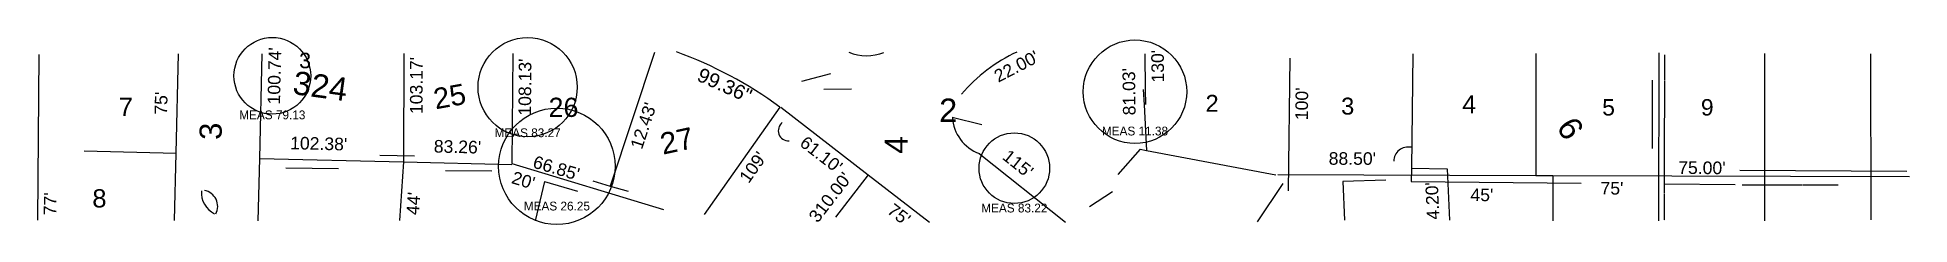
# Model space of a CAD drawing. Header units: feet. Extents: x 2 to 1417, y -2 to 139.
import ezdxf
from ezdxf.enums import TextEntityAlignment as Align

# ---------------------------------------------------------------- set-up
doc = ezdxf.new("R2010")
doc.units = ezdxf.units.FT
doc.header["$MEASUREMENT"] = 0
doc.linetypes.add('DASHED', pattern=[1.524, 1.27, -0.254])
for name, color, linetype in [('PLAT-CURVE', 4, 'CONTINUOUS'), ('PLAT-LINE', 7, 'CONTINUOUS'), ('PLAT-LINE-DASH', 8, 'DASHED'), ('PLAT-QA', 1, 'CONTINUOUS'), ('PLAT-TABLE', 6, 'CONTINUOUS'), ('PLAT-TEXT-DIST', 2, 'CONTINUOUS'), ('PLAT-TEXT-LOTNO', 5, 'CONTINUOUS')]:
    doc.layers.add(name, color=color, linetype=linetype)
doc.styles.add('PLAT', font='arial.ttf')

msp = doc.modelspace()

# ---------------------------------------------------------------- linework, layer by layer
at = {"layer": 'PLAT-CURVE'}
for centre, radius, start, end in [((376, -169.4), 317.1, 53.8759, 69.9403), ((628.5, 159.5), 34.1, -113.0602, -67.2918), ((793.4, 17.1), 122.4, 114.7463, 139.5531), ((38.4, 92.7), 19.4, 94.446, 94.446), ((1160.8, 70.4), 19.3, 89.3695, 89.3695), ((569.6, 68.9), 7.8, 128.5601, -87.7898), ((724.4, 80.8), 31.1, -176.7264, -109.9825), ((1037.9, 45.6), 10.9, 78.0481, 179.3883), ((143.1, 21.8), 17.4, 174.643, -115.455), ((125.8, 11.6), 12.2, -27.6683, 79.7715)]:
    msp.add_arc(centre, radius, start, end, dxfattribs=at)
at = {"layer": 'PLAT-LINE'}
for p, q in [((468.1, 128), (434.8, 27)), ((1227.5, 0.7), (1227.7, 127.6)), ((2.8, 126.5), (1.8, 1.1)), ((106.7, 51.9), (108.5, 126.9)), ((169.8, 47.8), (171.7, 126.9)), ((278.7, 127.2), (278.5, 45.3)), ((361, 127.2), (360.4, 44)), ((838.9, 126.9), (839.2, 100)), ((948.4, 123.7), (947.2, 23.4)), ((1041.5, 126.9), (1040.4, 40.4)), ((1134.5, 127.2), (1134.5, 35)), ((1307.4, 0.7), (1307.4, 127.2)), ((1387.9, 1.4), (1387.7, 126.9)), ((601.2, 111.9), (579.2, 106.1)), ((596.1, 100.1), (617, 100.4)), ((837.7, 100), (838.3, 88.5)), ((839.2, 100), (839.4, 88.6)), ((1222.4, 107), (1222.3, 55.3)), ((562.9, 86.7), (505.8, 5.6)), ((563.6, 86.5), (629.7, 35.5)), ((838.3, 88.5), (840.2, 53.9)), ((693.3, 79), (715.6, 73.5)), ((37.2, 53.7), (106.7, 51.9)), ((105.4, 1), (106.7, 51.9)), ((168.7, 0.7), (169.8, 47.8)), ((169.8, 47.8), (278.5, 45.3)), ((260.5, 50.3), (286.7, 49.9)), ((278.5, 45.3), (275.5, 1)), ((278.5, 45.3), (360.4, 43.4)), ((360.4, 44), (474.9, 9.2)), ((713.7, 51.5), (778.8, -0.4)), ((835.4, 54.8), (818.5, 35.7)), ((835.4, 54.8), (840.2, 53.9)), ((840.2, 53.9), (937.9, 35.5)), ((189.6, 40.8), (229.3, 40.3)), ((310.1, 38.8), (345.2, 38.6)), ((385, 30.4), (378, 0.7)), ((385, 30.4), (410.1, 23)), ((421.7, 31), (434.8, 27)), ((629.7, 35.5), (605, 3.5)), ((629.7, 35.5), (676.1, -0.3)), ((943.2, 28.8), (923.8, 0)), ((939.5, 35.6), (1134.5, 35)), ((1021, 31.4), (988.4, 30.4)), ((988.4, 30.4), (989.7, 1.1)), ((1040.4, 40.4), (1040.2, 30.4)), ((1040.2, 30.4), (1168.8, 29.1)), ((1040.4, 40.4), (1067.5, 40.1)), ((1067.5, 40.1), (1069.2, 1.1)), ((1134.5, 35), (1147.2, 35)), ((1147.2, 35), (1416.9, 34.2)), ((1147.2, 35), (1147.2, 0.7)), ((1231.5, 28.6), (1285.1, 28.2)), ((1288.6, 39), (1414.8, 38.3)), ((434.8, 27), (448.2, 23)), ((814.3, 22.5), (797.1, 11.4))]:
    msp.add_line(p, q, dxfattribs=at)
at = {"layer": 'PLAT-LINE-DASH'}
for p, q in [((1231.6, 126.2), (1231.5, 28.6)), ((1231.5, 28.6), (1231.5, 1.1)), ((1290.4, 28), (1363, 28))]:
    msp.add_line(p, q, dxfattribs=at)
at = {"layer": 'PLAT-QA'}
for centre, radius in [((179.3, 110.3), 29), ((372.3, 101.7), 37.5), ((831.4, 98.3), 39.1), ((394.4, 41.9), 44), ((740.2, 40.5), 26.7)]:
    msp.add_circle(centre, radius, dxfattribs=at)

# ---------------------------------------------------------------- texts
for s, p in [('MEAS 79.13', (179.3, 84.1)), ('MEAS 11.38', (831.4, 71.9)), ('MEAS 83.27', (372.3, 70.6)), ('MEAS 26.25', (394.4, 15.2)), ('MEAS 83.22', (740.2, 13.7))]:
    msp.add_text(s, height=6.66, dxfattribs=at).set_placement(p, align=Align.TOP_CENTER)
at = {"layer": 'PLAT-TABLE', "style": 'PLAT'}
msp.add_text('99.36"', height=10.76, rotation=335.9242, dxfattribs=at).set_placement((521.3, 103.2), align=Align.MIDDLE_CENTER)
at = {"layer": 'PLAT-TEXT-DIST', "style": 'PLAT'}
for s, rotation, p in [("100.74'", 88.6633, (176.1, 110.4)), ("22.00'", 27.351, (739.6, 121.7)), ("130'", 90.6886, (843.8, 117.5)), ("103.17'", 89.8527, (283.4, 103)), ("108.13'", 89.606, (365.5, 101.8)), ("100'", 89.3222, (952.7, 89.2)), ("12.43'", 71.7152, (455.3, 74.1)), ("61.10'", 322.352, (597.2, 54.6)), ("109'", 54.8441, (538.7, 44)), ("20'", 343.1084, (370.5, 35.9)), ("75'", 359.8321, (1192, 30.1)), ("77'", 89.506, (6.6, 13.6)), ("44'", 86.0766, (281.2, 14.1)), ("45'", 359.4021, (1093.7, 25.1)), ("75'", 322.352, (656, 9.3))]:
    msp.add_text(s, height=9.51, rotation=rotation, dxfattribs=at).set_placement(p, align=Align.TOP_CENTER)
for s, rotation, p in [("81.03'", 90.6886, (834.5, 98.4)), ("75'", 88.5803, (102.8, 89.4)), ("102.38'", 358.6678, (214.2, 51.5)), ("83.26'", 358.6678, (319.1, 49.1)), ("66.85'", 343.5689, (391.9, 33.3)), ("115'", 321.4061, (738.3, 38)), ("88.50'", 359.8321, (995.7, 40.2)), ("75.00'", 359.59, (1259.9, 33.2)), ("310.00'", 52.2438, (607, 13.9)), ("4.20'", 92.5523, (1063.8, 16.1))]:
    msp.add_text(s, height=9.51, rotation=rotation, dxfattribs=at).set_placement(p, align=Align.BOTTOM_CENTER)
at = {"layer": 'PLAT-TEXT-LOTNO', "style": 'PLAT'}
for s, height, p in [('3', 11.7, (204.1, 121.9)), ('7', 13.8, (68.6, 86.8)), ('26', 14.53, (399.4, 86.5)), ('2', 17.6, (690.2, 84.3)), ('2', 12.8, (889.7, 89.5)), ('3', 12.8, (992.2, 87.4)), ('4', 13.5, (1084, 88.8)), ('5', 12.4, (1189.4, 86.5)), ('9', 12.4, (1264, 86.5)), ('8', 13.8, (48.6, 17.7))]:
    msp.add_text(s, height=height, dxfattribs=at).set_placement(p, align=Align.MIDDLE_CENTER)
for s, height, rotation, p in [('324', 17.65, 352.1727, (215.6, 102.6)), ('25', 15.67, 10.3253, (313.3, 94.8)), ('3', 16.7, 90, (132.7, 68.4)), ('27', 16.16, 12.255, (485.1, 61.2)), ('6', 17.6, 302.5545, (1160.6, 70.6)), ('4', 17.4, 90, (650.9, 58.1))]:
    msp.add_text(s, height=height, rotation=rotation, dxfattribs=at).set_placement(p, align=Align.MIDDLE_CENTER)

doc.saveas('drawing.dxf')
